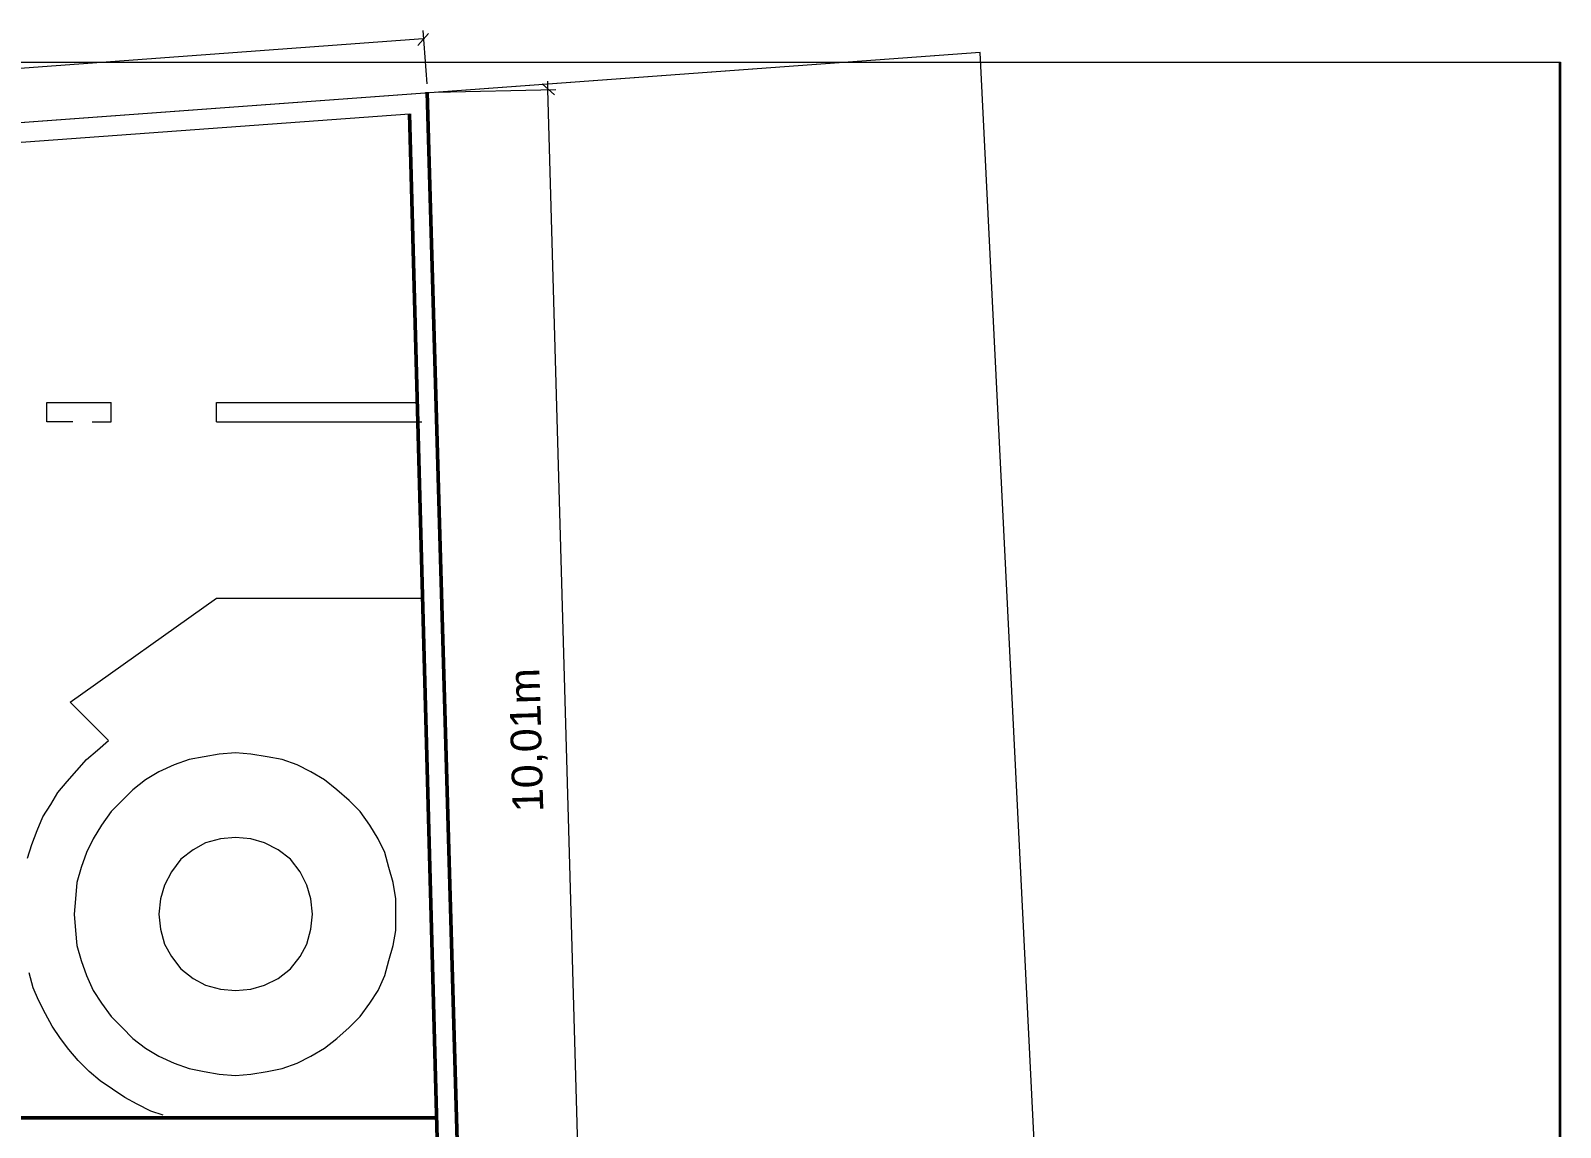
# Model space of a CAD drawing. Header units: millimetres. Extents: x 0.4 to 34.5, y 0.3 to 53.8.
# Drawn here: x 22.71 to 34.54, y 45.34 to 53.82 of the extents above; entities that cross this region are included whole.
import ezdxf

# ---------------------------------------------------------------- set-up
doc = ezdxf.new("R2010")
doc.units = ezdxf.units.MM
doc.header["$MEASUREMENT"] = 0
doc.layers.add('Layer 1', color=7, linetype='Continuous')

msp = doc.modelspace()

# ---------------------------------------------------------------- linework, layer by layer
at = {"layer": 'Layer 1', "color": 1, "lineweight": 5, "true_color": 0xff0000}
for points in [[(25.743, 53.76), (4.893, 52.225)], [(25.775, 53.411), (25.743, 53.823)], [(25.838, 53.347), (26.77, 53.368)], [(26.706, 53.368), (26.706, 53.432)], [(26.992, 43.367), (26.706, 53.368)]]:
    msp.add_lwpolyline(points, dxfattribs=at)
at = {"layer": 'Layer 1', "color": 1, "lineweight": 20, "true_color": 0xff0000}
for points in [[(25.785, 53.802), (25.701, 53.707)], [(26.664, 53.411), (26.759, 53.326)]]:
    msp.add_lwpolyline(points, dxfattribs=at)
at = {"layer": 'Layer 1', "color": 7, "lineweight": 5, "true_color": 0xffffff}
for points in [[(30.94, 35.704), (30.051, 53.654), (1.75, 51.58), (1.75, 5.752), (7.253, 0.937), (32.686, 0.937), (32.326, 8.144)], [(30.051, 53.654), (4.925, 51.812)], [(5.041, 51.675), (25.637, 53.178)], [(22.833, 50.945), (23.33, 50.945)], [(22.833, 50.796), (22.833, 50.945)], [(23.33, 50.796), (23.33, 50.945)], [(24.145, 50.945), (25.701, 50.945)], [(24.145, 50.796), (24.145, 50.945)], [(23.034, 50.796), (22.833, 50.796)], [(23.182, 50.796), (23.33, 50.796)], [(24.145, 50.796), (25.701, 50.796)], [(25.701, 50.796), (25.732, 50.796)], [(23.012, 48.627), (24.145, 49.431)], [(24.145, 49.431), (25.732, 49.431)], [(23.309, 48.33), (23.012, 48.627)], [(23.224, 48.256), (23.309, 48.33)], [(23.065, 48.098), (23.139, 48.182)], [(23.139, 48.182), (23.224, 48.256)], [(23.933, 48.182), (23.817, 48.14)], [(24.05, 48.203), (23.933, 48.182)], [(24.166, 48.225), (24.05, 48.203)], [(24.293, 48.235), (24.166, 48.225)], [(24.41, 48.225), (24.293, 48.235)], [(24.537, 48.203), (24.41, 48.225)], [(24.653, 48.182), (24.537, 48.203)], [(24.769, 48.14), (24.653, 48.182)], [(22.991, 48.013), (23.065, 48.098)], [(23.7, 48.087), (23.595, 48.024)], [(23.817, 48.14), (23.7, 48.087)], [(24.875, 48.087), (24.769, 48.14)], [(24.981, 48.024), (24.875, 48.087)], [(22.864, 47.833), (22.917, 47.928)], [(22.917, 47.928), (22.991, 48.013)], [(23.499, 47.949), (23.415, 47.865)], [(23.595, 48.024), (23.499, 47.949)], [(25.076, 47.949), (24.981, 48.024)], [(25.172, 47.865), (25.076, 47.949)], [(22.801, 47.738), (22.864, 47.833)], [(23.415, 47.865), (23.33, 47.78)], [(25.256, 47.78), (25.172, 47.865)], [(22.758, 47.632), (22.801, 47.738)], [(23.33, 47.78), (23.256, 47.674)], [(25.33, 47.674), (25.256, 47.78)], [(22.716, 47.526), (22.758, 47.632)], [(23.192, 47.568), (23.139, 47.463)], [(23.256, 47.674), (23.192, 47.568)], [(24.177, 47.568), (24.06, 47.537)], [(24.293, 47.579), (24.177, 47.568)], [(24.41, 47.568), (24.293, 47.579)], [(24.515, 47.537), (24.41, 47.568)], [(25.394, 47.568), (25.33, 47.674)], [(25.447, 47.463), (25.394, 47.568)], [(22.684, 47.42), (22.716, 47.526)], [(23.139, 47.463), (23.097, 47.346)], [(23.965, 47.484), (23.87, 47.41)], [(24.06, 47.537), (23.965, 47.484)], [(24.621, 47.484), (24.515, 47.537)], [(24.716, 47.41), (24.621, 47.484)], [(25.478, 47.346), (25.447, 47.463)], [(23.097, 47.346), (23.065, 47.23)], [(23.87, 47.41), (23.796, 47.314)], [(24.791, 47.314), (24.716, 47.41)], [(25.51, 47.23), (25.478, 47.346)], [(23.065, 47.23), (23.055, 47.103)], [(23.743, 47.209), (23.711, 47.103)], [(23.796, 47.314), (23.743, 47.209)], [(24.843, 47.209), (24.791, 47.314)], [(24.875, 47.103), (24.843, 47.209)], [(25.531, 47.103), (25.51, 47.23)], [(23.055, 47.103), (23.044, 46.986)], [(23.711, 47.103), (23.7, 46.986)], [(24.886, 46.986), (24.875, 47.103)], [(25.531, 46.986), (25.531, 47.103)], [(23.044, 46.986), (23.055, 46.859)], [(23.7, 46.986), (23.711, 46.87)], [(24.875, 46.87), (24.886, 46.986)], [(25.531, 46.859), (25.531, 46.986)], [(23.055, 46.859), (23.065, 46.743)], [(23.711, 46.87), (23.743, 46.753)], [(24.843, 46.753), (24.875, 46.87)], [(25.51, 46.743), (25.531, 46.859)], [(23.065, 46.743), (23.097, 46.626)], [(23.743, 46.753), (23.796, 46.658)], [(24.791, 46.658), (24.843, 46.753)], [(25.478, 46.626), (25.51, 46.743)], [(23.097, 46.626), (23.139, 46.51)], [(23.796, 46.658), (23.87, 46.563)], [(24.716, 46.563), (24.791, 46.658)], [(25.447, 46.51), (25.478, 46.626)], [(22.727, 46.415), (22.695, 46.531)], [(23.139, 46.51), (23.192, 46.394)], [(23.87, 46.563), (23.965, 46.489)], [(24.621, 46.489), (24.716, 46.563)], [(25.394, 46.394), (25.447, 46.51)], [(22.769, 46.32), (22.727, 46.415)], [(23.192, 46.394), (23.256, 46.298)], [(23.965, 46.489), (24.06, 46.436)], [(24.06, 46.436), (24.177, 46.404)], [(24.177, 46.404), (24.293, 46.394)], [(24.293, 46.394), (24.41, 46.404)], [(24.41, 46.404), (24.515, 46.436)], [(24.515, 46.436), (24.621, 46.489)], [(25.33, 46.298), (25.394, 46.394)], [(22.822, 46.214), (22.769, 46.32)], [(23.256, 46.298), (23.33, 46.193)], [(25.256, 46.193), (25.33, 46.298)], [(22.875, 46.118), (22.822, 46.214)], [(23.33, 46.193), (23.415, 46.108)], [(25.172, 46.108), (25.256, 46.193)], [(22.938, 46.023), (22.875, 46.118)], [(23.002, 45.939), (22.938, 46.023)], [(23.415, 46.108), (23.499, 46.023)], [(23.499, 46.023), (23.595, 45.949)], [(24.981, 45.949), (25.076, 46.023)], [(25.076, 46.023), (25.172, 46.108)], [(23.076, 45.854), (23.002, 45.939)], [(23.595, 45.949), (23.7, 45.886)], [(24.875, 45.886), (24.981, 45.949)], [(23.161, 45.769), (23.076, 45.854)], [(23.7, 45.886), (23.817, 45.833)], [(23.817, 45.833), (23.933, 45.79)], [(23.933, 45.79), (24.05, 45.769)], [(24.537, 45.769), (24.653, 45.79)], [(24.653, 45.79), (24.769, 45.833)], [(24.769, 45.833), (24.875, 45.886)], [(23.245, 45.695), (23.161, 45.769)], [(23.341, 45.632), (23.245, 45.695)], [(24.05, 45.769), (24.166, 45.748)], [(24.166, 45.748), (24.293, 45.737)], [(24.293, 45.737), (24.41, 45.748)], [(24.41, 45.748), (24.537, 45.769)], [(23.436, 45.568), (23.341, 45.632)], [(23.531, 45.515), (23.436, 45.568)], [(23.637, 45.462), (23.531, 45.515)], [(23.732, 45.431), (23.637, 45.462)]]:
    msp.add_lwpolyline(points, dxfattribs=at)
at = {"layer": 'Layer 1', "lineweight": 0}
for points in [[(0.353, 53.58), (34.538, 53.58), (34.538, 0.344), (0.353, 0.344), (0.353, 53.58)], [(0.353, 53.58), (34.529, 53.58), (34.529, 0.353), (0.353, 0.353), (0.353, 53.58)]]:
    msp.add_lwpolyline(points, dxfattribs=at)
at = {"layer": 'Layer 1', "color": 7, "lineweight": 50, "true_color": 0xffffff}
for points in [[(25.775, 53.347), (26.061, 43.335)], [(25.902, 43.335), (25.637, 53.178)], [(25.902, 43.335), (25.637, 53.178)], [(25.849, 45.409), (22.6, 45.409)]]:
    msp.add_lwpolyline(points, dxfattribs=at)

# ---------------------------------------------------------------- texts
at = {"layer": 'Layer 1', "color": 1, "true_color": 0xff0000, "insert": (26.717, 47.778), "char_height": 0.2375, "attachment_point": 7, "rotation": 91.6113}
msp.add_mtext('\\fArial|b0|i0|c0|p34;\\W1.00828;10,01m', dxfattribs=at)

doc.saveas('drawing.dxf')
